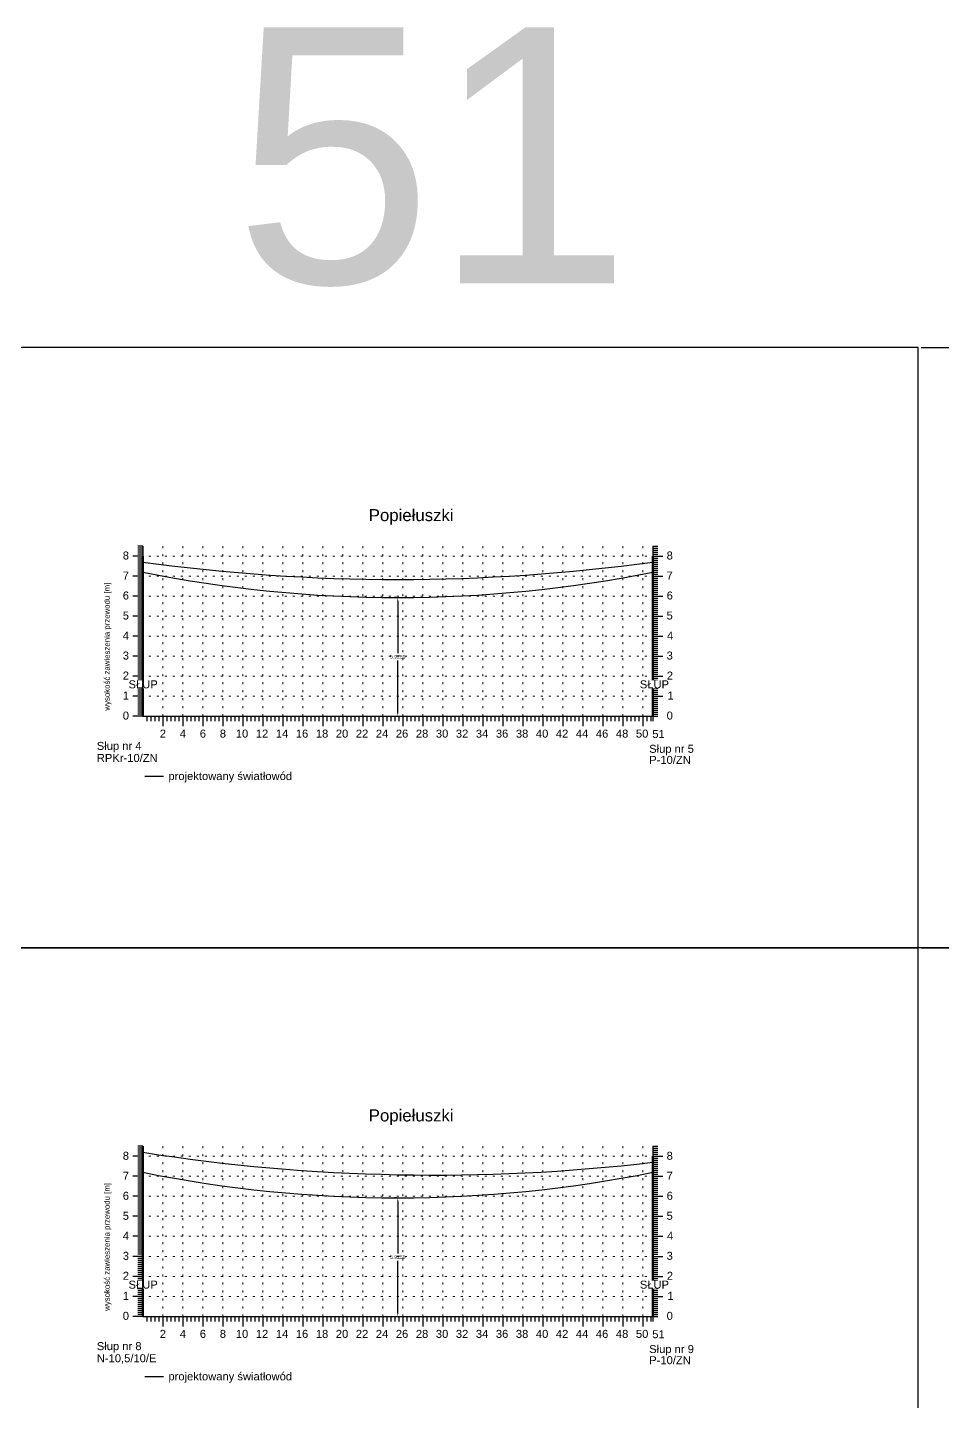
# Model space of a CAD drawing. Header units: metres. Extents: x -155 to 1812, y 681 to 886.
# Drawn here: x 1216.5 to 1262.2, y 807.8 to 876.5 of the extents above; entities that cross this region are included whole.
import ezdxf

# ---------------------------------------------------------------- set-up
doc = ezdxf.new("R2010")
doc.units = ezdxf.units.M
doc.header["$MEASUREMENT"] = 0
doc.linetypes.add('ACAD_ISO07W100', pattern=[3, 0, -3])
doc.layers.add('ramka', color=7, linetype='Continuous', plot=False)
doc.styles.get("Standard").update_dxf_attribs({"font": 'arial.ttf'})
doc.dimstyles.get("Standard").update_dxf_attribs({"dimtxt": 0.18, "dimasz": 0.18, "dimexe": 0.18, "dimexo": 0.0625, "dimgap": 0.09, "dimtad": 0, "dimtih": 1, "dimtoh": 1, "dimdec": 4, "dimzin": 0, "dimdsep": 46, "dimtxsty": 'Standard', "dimcen": 0.09, "dimadec": 0, "dimazin": 0, "dimtfac": 1, "dimtdec": 4, "dimtofl": 0, "dimtmove": 0, "dimatfit": 3, "dimfxl": 1, "dimtolj": 1, "dimtzin": 0, "dimarcsym": 0})

# ---------------------------------------------------------------- blocks, each defined once
blk = doc.blocks.new('*D290')
at = {"color": 0, "lineweight": -2}
for p, q in [((1234.927, 848.025), (1234.809, 848.025)), ((1234.989, 847.845), (1234.989, 845.245)), ((1234.989, 842.28), (1234.989, 844.881)), ((1224.902, 842.1), (1235.169, 842.1))]:
    blk.add_line(p, q, dxfattribs=at)
at = {"color": 0}
for points in [[(1235.019, 847.845), (1234.959, 847.845), (1234.989, 848.025)], [(1234.959, 842.28), (1235.019, 842.28), (1234.989, 842.1)]]:
    blk.add_solid(points, dxfattribs=at)
at = {"layer": 'Defpoints', "color": 0}
for p in [(1234.989, 848.025), (1224.839, 842.1), (1234.989, 842.1)]:
    blk.add_point(p, dxfattribs=at)
at = {"color": 0, "lineweight": 25, "insert": (1234.989, 845.063), "char_height": 0.18, "attachment_point": 5}
blk.add_mtext('\\A1;5.9250', dxfattribs=at)
blk = doc.blocks.new('*D220')
at = {"color": 0, "lineweight": -2}
for p, q in [((1234.927, 818.025), (1234.809, 818.025)), ((1234.989, 817.845), (1234.989, 815.245)), ((1234.989, 812.28), (1234.989, 814.881)), ((1224.902, 812.1), (1235.169, 812.1))]:
    blk.add_line(p, q, dxfattribs=at)
at = {"color": 0}
for points in [[(1235.019, 817.845), (1234.959, 817.845), (1234.989, 818.025)], [(1234.959, 812.28), (1235.019, 812.28), (1234.989, 812.1)]]:
    blk.add_solid(points, dxfattribs=at)
at = {"layer": 'Defpoints', "color": 0}
for p in [(1234.989, 818.025), (1224.839, 812.1), (1234.989, 812.1)]:
    blk.add_point(p, dxfattribs=at)
at = {"color": 0, "lineweight": 25, "insert": (1234.989, 815.063), "char_height": 0.18, "attachment_point": 5}
blk.add_mtext('\\A1;5.9250', dxfattribs=at)

msp = doc.modelspace()

# ---------------------------------------------------------------- linework, layer by layer
for p, q in [((1222.23913, 850.60026), (1221.98913, 850.60026)), ((1222.23913, 850.50026), (1221.98913, 850.50026)), ((1222.23913, 850.40026), (1221.98913, 850.40026)), ((1222.23913, 850.30026), (1221.98913, 850.30026)), ((1222.23913, 850.20026), (1221.98913, 850.20026)), ((1222.23913, 850.60026), (1222.23913, 842.10026)), ((1247.73913, 850.60026), (1247.73913, 842.10026)), ((1247.73913, 850.60026), (1247.98913, 850.60026)), ((1247.73913, 850.50026), (1247.98913, 850.50026)), ((1247.73913, 850.40026), (1247.98913, 850.40026)), ((1247.73913, 850.30026), (1247.98913, 850.30026)), ((1247.73913, 850.20026), (1247.98913, 850.20026)), ((1222.23913, 850.10026), (1221.73913, 850.10026)), ((1222.23913, 850.10026), (1221.73913, 850.10026)), ((1222.23913, 850.00026), (1221.98913, 850.00026)), ((1222.23913, 849.90026), (1221.98913, 849.90026)), ((1222.23913, 849.80026), (1221.98913, 849.80026)), ((1222.23913, 849.70026), (1221.98913, 849.70026)), ((1222.23913, 849.60026), (1221.98913, 849.60026)), ((1222.23913, 849.50026), (1221.98913, 849.50026)), ((1247.73913, 850.10026), (1248.23913, 850.10026)), ((1247.73913, 850.10026), (1248.23913, 850.10026)), ((1247.73913, 850.00026), (1247.98913, 850.00026)), ((1247.73913, 849.90026), (1247.98913, 849.90026)), ((1247.73913, 849.80026), (1247.98913, 849.80026)), ((1247.73913, 849.70026), (1247.98913, 849.70026)), ((1247.73913, 849.60026), (1247.98913, 849.60026)), ((1247.73913, 849.50026), (1247.98913, 849.50026)), ((1222.23913, 849.10026), (1221.73913, 849.10026)), ((1222.23913, 849.10026), (1221.73913, 849.10026)), ((1222.23913, 849.40026), (1221.98913, 849.40026)), ((1222.23913, 849.30026), (1221.98913, 849.30026)), ((1222.23913, 849.20026), (1221.98913, 849.20026)), ((1222.23913, 849.00026), (1221.98913, 849.00026)), ((1222.23913, 848.90026), (1221.98913, 848.90026)), ((1222.23913, 848.80026), (1221.98913, 848.80026)), ((1247.73913, 849.40026), (1247.98913, 849.40026)), ((1247.73913, 849.30026), (1247.98913, 849.30026)), ((1247.73913, 849.20026), (1247.98913, 849.20026)), ((1247.73913, 849.10026), (1248.23913, 849.10026)), ((1247.73913, 849.10026), (1248.23913, 849.10026)), ((1247.73913, 849.00026), (1247.98913, 849.00026)), ((1247.73913, 848.90026), (1247.98913, 848.90026)), ((1247.73913, 848.80026), (1247.98913, 848.80026)), ((1222.23913, 848.10026), (1221.73913, 848.10026)), ((1222.23913, 848.10026), (1221.73913, 848.10026)), ((1222.23913, 848.70026), (1221.98913, 848.70026)), ((1222.23913, 848.60026), (1221.98913, 848.60026)), ((1222.23913, 848.50026), (1221.98913, 848.50026)), ((1222.23913, 848.40026), (1221.98913, 848.40026)), ((1222.23913, 848.30026), (1221.98913, 848.30026)), ((1222.23913, 848.20026), (1221.98913, 848.20026)), ((1247.73913, 848.70026), (1247.98913, 848.70026)), ((1247.73913, 848.60026), (1247.98913, 848.60026)), ((1247.73913, 848.50026), (1247.98913, 848.50026)), ((1247.73913, 848.40026), (1247.98913, 848.40026)), ((1247.73913, 848.30026), (1247.98913, 848.30026)), ((1247.73913, 848.20026), (1247.98913, 848.20026)), ((1247.73913, 848.10026), (1248.23913, 848.10026)), ((1247.73913, 848.10026), (1248.23913, 848.10026)), ((1222.23913, 848.00026), (1221.98913, 848.00026)), ((1222.23913, 847.90026), (1221.98913, 847.90026)), ((1222.23913, 847.80026), (1221.98913, 847.80026)), ((1222.23913, 847.70026), (1221.98913, 847.70026)), ((1222.23913, 847.60026), (1221.98913, 847.60026)), ((1222.23913, 847.50026), (1221.98913, 847.50026)), ((1222.23913, 847.40026), (1221.98913, 847.40026)), ((1247.73913, 848.00026), (1247.98913, 848.00026)), ((1247.73913, 847.90026), (1247.98913, 847.90026)), ((1247.73913, 847.80026), (1247.98913, 847.80026)), ((1247.73913, 847.70026), (1247.98913, 847.70026)), ((1247.73913, 847.60026), (1247.98913, 847.60026)), ((1247.73913, 847.50026), (1247.98913, 847.50026)), ((1247.73913, 847.40026), (1247.98913, 847.40026)), ((1222.23913, 847.10026), (1221.73913, 847.10026)), ((1222.23913, 847.10026), (1221.73913, 847.10026)), ((1222.23913, 847.30026), (1221.98913, 847.30026)), ((1222.23913, 847.20026), (1221.98913, 847.20026)), ((1222.23913, 847.00026), (1221.98913, 847.00026)), ((1222.23913, 846.90026), (1221.98913, 846.90026)), ((1222.23913, 846.80026), (1221.98913, 846.80026)), ((1247.73913, 847.30026), (1247.98913, 847.30026)), ((1247.73913, 847.20026), (1247.98913, 847.20026)), ((1247.73913, 847.10026), (1248.23913, 847.10026)), ((1247.73913, 847.10026), (1248.23913, 847.10026)), ((1247.73913, 847.00026), (1247.98913, 847.00026)), ((1247.73913, 846.90026), (1247.98913, 846.90026)), ((1247.73913, 846.80026), (1247.98913, 846.80026)), ((1222.23913, 846.10026), (1221.73913, 846.10026)), ((1222.23913, 846.10026), (1221.73913, 846.10026)), ((1222.23913, 846.70026), (1221.98913, 846.70026)), ((1222.23913, 846.60026), (1221.98913, 846.60026)), ((1222.23913, 846.50026), (1221.98913, 846.50026)), ((1222.23913, 846.40026), (1221.98913, 846.40026)), ((1222.23913, 846.30026), (1221.98913, 846.30026)), ((1222.23913, 846.20026), (1221.98913, 846.20026)), ((1247.73913, 846.70026), (1247.98913, 846.70026)), ((1247.73913, 846.60026), (1247.98913, 846.60026)), ((1247.73913, 846.50026), (1247.98913, 846.50026)), ((1247.73913, 846.40026), (1247.98913, 846.40026)), ((1247.73913, 846.30026), (1247.98913, 846.30026)), ((1247.73913, 846.20026), (1247.98913, 846.20026)), ((1247.73913, 846.10026), (1248.23913, 846.10026)), ((1247.73913, 846.10026), (1248.23913, 846.10026)), ((1222.23913, 846.00026), (1221.98913, 846.00026)), ((1222.23913, 845.90026), (1221.98913, 845.90026)), ((1222.23913, 845.80026), (1221.98913, 845.80026)), ((1222.23913, 845.70026), (1221.98913, 845.70026)), ((1222.23913, 845.60026), (1221.98913, 845.60026)), ((1222.23913, 845.50026), (1221.98913, 845.50026)), ((1222.23913, 845.40026), (1221.98913, 845.40026)), ((1247.73913, 846.00026), (1247.98913, 846.00026)), ((1247.73913, 845.90026), (1247.98913, 845.90026)), ((1247.73913, 845.80026), (1247.98913, 845.80026)), ((1247.73913, 845.70026), (1247.98913, 845.70026)), ((1247.73913, 845.60026), (1247.98913, 845.60026)), ((1247.73913, 845.50026), (1247.98913, 845.50026)), ((1247.73913, 845.40026), (1247.98913, 845.40026)), ((1222.23913, 845.10026), (1221.73913, 845.10026)), ((1222.23913, 845.10026), (1221.73913, 845.10026)), ((1222.23913, 845.30026), (1221.98913, 845.30026)), ((1222.23913, 845.20026), (1221.98913, 845.20026)), ((1222.23913, 845.00026), (1221.98913, 845.00026)), ((1222.23913, 844.90026), (1221.98913, 844.90026)), ((1222.23913, 844.80026), (1221.98913, 844.80026)), ((1222.23913, 844.70026), (1221.98913, 844.70026)), ((1247.73913, 845.30026), (1247.98913, 845.30026)), ((1247.73913, 845.20026), (1247.98913, 845.20026)), ((1247.73913, 845.10026), (1248.23913, 845.10026)), ((1247.73913, 845.10026), (1248.23913, 845.10026)), ((1247.73913, 845.00026), (1247.98913, 845.00026)), ((1247.73913, 844.90026), (1247.98913, 844.90026)), ((1247.73913, 844.80026), (1247.98913, 844.80026)), ((1247.73913, 844.70026), (1247.98913, 844.70026)), ((1222.23913, 844.10026), (1221.73913, 844.10026)), ((1222.23913, 844.10026), (1221.73913, 844.10026)), ((1222.23913, 844.60026), (1221.98913, 844.60026)), ((1222.23913, 844.50026), (1221.98913, 844.50026)), ((1222.23913, 844.40026), (1221.98913, 844.40026)), ((1222.23913, 844.30026), (1221.98913, 844.30026)), ((1222.23913, 844.20026), (1221.98913, 844.20026)), ((1222.23913, 844.00026), (1221.98913, 844.00026)), ((1247.73913, 844.60026), (1247.98913, 844.60026)), ((1247.73913, 844.50026), (1247.98913, 844.50026)), ((1247.73913, 844.40026), (1247.98913, 844.40026)), ((1247.73913, 844.30026), (1247.98913, 844.30026)), ((1247.73913, 844.20026), (1247.98913, 844.20026)), ((1247.73913, 844.10026), (1248.23913, 844.10026)), ((1247.73913, 844.10026), (1248.23913, 844.10026)), ((1247.73913, 844.00026), (1247.98913, 844.00026)), ((1222.23913, 843.90026), (1221.98913, 843.90026)), ((1222.23913, 843.80026), (1221.98913, 843.80026)), ((1222.23913, 843.70026), (1221.98913, 843.70026)), ((1222.23913, 843.60026), (1221.98913, 843.60026)), ((1222.23913, 843.50026), (1221.98913, 843.50026)), ((1222.23913, 843.40026), (1221.98913, 843.40026)), ((1222.23913, 843.30026), (1221.98913, 843.30026)), ((1247.73913, 843.90026), (1247.98913, 843.90026)), ((1247.73913, 843.80026), (1247.98913, 843.80026)), ((1247.73913, 843.70026), (1247.98913, 843.70026)), ((1247.73913, 843.60026), (1247.98913, 843.60026)), ((1247.73913, 843.50026), (1247.98913, 843.50026)), ((1247.73913, 843.40026), (1247.98913, 843.40026)), ((1247.73913, 843.30026), (1247.98913, 843.30026)), ((1222.23913, 843.10026), (1221.73913, 843.10026)), ((1222.23913, 843.10026), (1221.73913, 843.10026)), ((1222.23913, 843.20026), (1221.98913, 843.20026)), ((1222.23913, 843.00026), (1221.98913, 843.00026)), ((1222.23913, 842.90026), (1221.98913, 842.90026)), ((1222.23913, 842.80026), (1221.98913, 842.80026)), ((1222.23913, 842.70026), (1221.98913, 842.70026)), ((1222.23913, 842.60026), (1221.98913, 842.60026)), ((1247.73913, 843.20026), (1247.98913, 843.20026)), ((1247.73913, 843.10026), (1248.23913, 843.10026)), ((1247.73913, 843.10026), (1248.23913, 843.10026)), ((1247.73913, 843.00026), (1247.98913, 843.00026)), ((1247.73913, 842.90026), (1247.98913, 842.90026)), ((1247.73913, 842.80026), (1247.98913, 842.80026)), ((1247.73913, 842.70026), (1247.98913, 842.70026)), ((1247.73913, 842.60026), (1247.98913, 842.60026)), ((1222.23913, 842.10026), (1221.73913, 842.10026)), ((1222.23913, 842.50026), (1221.98913, 842.50026)), ((1222.23913, 842.40026), (1221.98913, 842.40026)), ((1222.23913, 842.30026), (1221.98913, 842.30026)), ((1222.23913, 842.20026), (1221.98913, 842.20026)), ((1222.23913, 842.10026), (1221.98913, 842.10026)), ((1222.23913, 842.10026), (1247.73913, 842.10026)), ((1222.43913, 842.10026), (1222.43913, 841.85026)), ((1222.63913, 842.10026), (1222.63913, 841.85026)), ((1222.83913, 842.10026), (1222.83913, 841.85026)), ((1223.03913, 842.10026), (1223.03913, 841.85026)), ((1223.23913, 842.10026), (1223.23913, 841.60026)), ((1223.43913, 842.10026), (1223.43913, 841.85026)), ((1223.63913, 842.10026), (1223.63913, 841.85026)), ((1223.83913, 842.10026), (1223.83913, 841.85026)), ((1224.03913, 842.10026), (1224.03913, 841.85026)), ((1224.23913, 842.10026), (1224.23913, 841.60026)), ((1224.43913, 842.10026), (1224.43913, 841.85026)), ((1224.63913, 842.10026), (1224.63913, 841.85026)), ((1224.83913, 842.10026), (1224.83913, 841.85026)), ((1225.03913, 842.10026), (1225.03913, 841.85026)), ((1225.23913, 842.10026), (1225.23913, 841.60026)), ((1225.43913, 842.10026), (1225.43913, 841.85026)), ((1225.63913, 842.10026), (1225.63913, 841.85026)), ((1225.83913, 842.10026), (1225.83913, 841.85026)), ((1226.03913, 842.10026), (1226.03913, 841.85026)), ((1226.23913, 842.10026), (1226.23913, 841.60026)), ((1226.43913, 842.10026), (1226.43913, 841.85026)), ((1226.63913, 842.10026), (1226.63913, 841.85026)), ((1226.83913, 842.10026), (1226.83913, 841.85026)), ((1227.03913, 842.10026), (1227.03913, 841.85026)), ((1227.23913, 842.10026), (1227.23913, 841.60026)), ((1227.43913, 842.10026), (1227.43913, 841.85026)), ((1227.63913, 842.10026), (1227.63913, 841.85026)), ((1227.83913, 842.10026), (1227.83913, 841.85026)), ((1228.03913, 842.10026), (1228.03913, 841.85026)), ((1228.23913, 842.10026), (1228.23913, 841.60026)), ((1228.43913, 842.10026), (1228.43913, 841.85026)), ((1228.63913, 842.10026), (1228.63913, 841.85026)), ((1228.83913, 842.10026), (1228.83913, 841.85026)), ((1229.03913, 842.10026), (1229.03913, 841.85026)), ((1229.23913, 842.10026), (1229.23913, 841.60026)), ((1229.43913, 842.10026), (1229.43913, 841.85026)), ((1229.63913, 842.10026), (1229.63913, 841.85026)), ((1229.83913, 842.10026), (1229.83913, 841.85026)), ((1230.03913, 842.10026), (1230.03913, 841.85026)), ((1230.23913, 842.10026), (1230.23913, 841.60026)), ((1230.43913, 842.10026), (1230.43913, 841.85026)), ((1230.63913, 842.10026), (1230.63913, 841.85026)), ((1230.83913, 842.10026), (1230.83913, 841.85026)), ((1231.03913, 842.10026), (1231.03913, 841.85026)), ((1231.23913, 842.10026), (1231.23913, 841.60026)), ((1231.43913, 842.10026), (1231.43913, 841.85026)), ((1231.63913, 842.10026), (1231.63913, 841.85026)), ((1231.83913, 842.10026), (1231.83913, 841.85026)), ((1232.03913, 842.10026), (1232.03913, 841.85026)), ((1232.23913, 842.10026), (1232.23913, 841.60026)), ((1232.43913, 842.10026), (1232.43913, 841.85026)), ((1232.63913, 842.10026), (1232.63913, 841.85026)), ((1232.83913, 842.10026), (1232.83913, 841.85026)), ((1233.03913, 842.10026), (1233.03913, 841.85026)), ((1233.23913, 842.10026), (1233.23913, 841.60026)), ((1233.43913, 842.10026), (1233.43913, 841.85026)), ((1233.63913, 842.10026), (1233.63913, 841.85026)), ((1233.83913, 842.10026), (1233.83913, 841.85026)), ((1234.03913, 842.10026), (1234.03913, 841.85026)), ((1234.23913, 842.10026), (1234.23913, 841.60026)), ((1234.43913, 842.10026), (1234.43913, 841.85026)), ((1234.63913, 842.10026), (1234.63913, 841.85026)), ((1234.83913, 842.10026), (1234.83913, 841.85026)), ((1235.03913, 842.10026), (1235.03913, 841.85026)), ((1235.23913, 842.10026), (1235.23913, 841.60026)), ((1235.43913, 842.10026), (1235.43913, 841.85026)), ((1235.63913, 842.10026), (1235.63913, 841.85026)), ((1235.83913, 842.10026), (1235.83913, 841.85026)), ((1236.03913, 842.10026), (1236.03913, 841.85026)), ((1236.23913, 842.10026), (1236.23913, 841.60026)), ((1236.43913, 842.10026), (1236.43913, 841.85026)), ((1236.63913, 842.10026), (1236.63913, 841.85026)), ((1236.83913, 842.10026), (1236.83913, 841.85026)), ((1237.03913, 842.10026), (1237.03913, 841.85026)), ((1237.23913, 842.10026), (1237.23913, 841.60026)), ((1237.43913, 842.10026), (1237.43913, 841.85026)), ((1237.63913, 842.10026), (1237.63913, 841.85026)), ((1237.83913, 842.10026), (1237.83913, 841.85026)), ((1238.03913, 842.10026), (1238.03913, 841.85026)), ((1238.23913, 842.10026), (1238.23913, 841.60026)), ((1238.43913, 842.10026), (1238.43913, 841.85026)), ((1238.63913, 842.10026), (1238.63913, 841.85026)), ((1238.83913, 842.10026), (1238.83913, 841.85026)), ((1239.03913, 842.10026), (1239.03913, 841.85026)), ((1239.23913, 842.10026), (1239.23913, 841.60026)), ((1239.43913, 842.10026), (1239.43913, 841.85026)), ((1239.63913, 842.10026), (1239.63913, 841.85026)), ((1239.83913, 842.10026), (1239.83913, 841.85026)), ((1240.03913, 842.10026), (1240.03913, 841.85026)), ((1240.23913, 842.10026), (1240.23913, 841.60026)), ((1240.43913, 842.10026), (1240.43913, 841.85026)), ((1240.63913, 842.10026), (1240.63913, 841.85026)), ((1240.83913, 842.10026), (1240.83913, 841.85026)), ((1241.03913, 842.10026), (1241.03913, 841.85026)), ((1241.23913, 842.10026), (1241.23913, 841.60026)), ((1241.23913, 842.10026), (1241.23913, 841.60026)), ((1241.43913, 842.10026), (1241.43913, 841.85026)), ((1241.63913, 842.10026), (1241.63913, 841.85026)), ((1241.83913, 842.10026), (1241.83913, 841.85026)), ((1242.03913, 842.10026), (1242.03913, 841.85026)), ((1242.23913, 842.10026), (1242.23913, 841.60026)), ((1242.23913, 842.10026), (1242.23913, 841.60026)), ((1242.43913, 842.10026), (1242.43913, 841.85026)), ((1242.63913, 842.10026), (1242.63913, 841.85026)), ((1242.83913, 842.10026), (1242.83913, 841.85026)), ((1243.03913, 842.10026), (1243.03913, 841.85026)), ((1243.23913, 842.10026), (1243.23913, 841.60026)), ((1243.23913, 842.10026), (1243.23913, 841.60026)), ((1243.43913, 842.10026), (1243.43913, 841.85026)), ((1243.63913, 842.10026), (1243.63913, 841.85026)), ((1243.83913, 842.10026), (1243.83913, 841.85026)), ((1244.03913, 842.10026), (1244.03913, 841.85026)), ((1244.23913, 842.10026), (1244.23913, 841.60026)), ((1244.23913, 842.10026), (1244.23913, 841.60026)), ((1244.43913, 842.10026), (1244.43913, 841.85026)), ((1244.63913, 842.10026), (1244.63913, 841.85026)), ((1244.83913, 842.10026), (1244.83913, 841.85026)), ((1245.03913, 842.10026), (1245.03913, 841.85026)), ((1245.23913, 842.10026), (1245.23913, 841.60026)), ((1245.23913, 842.10026), (1245.23913, 841.60026)), ((1245.43913, 842.10026), (1245.43913, 841.85026)), ((1245.63913, 842.10026), (1245.63913, 841.85026)), ((1245.83913, 842.10026), (1245.83913, 841.85026)), ((1246.03913, 842.10026), (1246.03913, 841.85026)), ((1246.23913, 842.10026), (1246.23913, 841.60026)), ((1246.23913, 842.10026), (1246.23913, 841.60026)), ((1246.43913, 842.10026), (1246.43913, 841.85026)), ((1246.63913, 842.10026), (1246.63913, 841.85026)), ((1246.73913, 842.10026), (1247.23913, 842.10026)), ((1246.83913, 842.10026), (1246.83913, 841.85026)), ((1247.03913, 842.10026), (1247.03913, 841.85026)), ((1247.23913, 842.10026), (1247.23913, 841.60026)), ((1247.23913, 842.10026), (1247.23913, 841.60026)), ((1247.43913, 842.10026), (1247.43913, 841.85026)), ((1247.63913, 842.10026), (1247.63913, 841.85026)), ((1247.73913, 842.50026), (1247.98913, 842.50026)), ((1247.73913, 842.40026), (1247.98913, 842.40026)), ((1247.73913, 842.30026), (1247.98913, 842.30026)), ((1247.73913, 842.20026), (1247.98913, 842.20026)), ((1247.73913, 842.10026), (1247.98913, 842.10026)), ((1247.73913, 842.10026), (1247.73913, 841.85026)), ((1222.23913, 820.10026), (1221.73913, 820.10026)), ((1222.23913, 820.10026), (1221.73913, 820.10026)), ((1222.23913, 820.60026), (1221.98913, 820.60026)), ((1222.23913, 820.50026), (1221.98913, 820.50026)), ((1222.23913, 820.40026), (1221.98913, 820.40026)), ((1222.23913, 820.30026), (1221.98913, 820.30026)), ((1222.23913, 820.20026), (1221.98913, 820.20026)), ((1222.23913, 820.00026), (1221.98913, 820.00026)), ((1222.23913, 820.60026), (1222.23913, 812.10026)), ((1247.73913, 820.60026), (1247.73913, 812.10026)), ((1247.73913, 820.60026), (1247.98913, 820.60026)), ((1247.73913, 820.50026), (1247.98913, 820.50026)), ((1247.73913, 820.40026), (1247.98913, 820.40026)), ((1247.73913, 820.30026), (1247.98913, 820.30026)), ((1247.73913, 820.20026), (1247.98913, 820.20026)), ((1247.73913, 820.10026), (1248.23913, 820.10026)), ((1247.73913, 820.10026), (1248.23913, 820.10026)), ((1247.73913, 820.00026), (1247.98913, 820.00026)), ((1222.23913, 819.90026), (1221.98913, 819.90026)), ((1222.23913, 819.80026), (1221.98913, 819.80026)), ((1222.23913, 819.70026), (1221.98913, 819.70026)), ((1222.23913, 819.60026), (1221.98913, 819.60026)), ((1222.23913, 819.50026), (1221.98913, 819.50026)), ((1222.23913, 819.40026), (1221.98913, 819.40026)), ((1222.23913, 819.30026), (1221.98913, 819.30026)), ((1247.73913, 819.90026), (1247.98913, 819.90026)), ((1247.73913, 819.80026), (1247.98913, 819.80026)), ((1247.73913, 819.70026), (1247.98913, 819.70026)), ((1247.73913, 819.60026), (1247.98913, 819.60026)), ((1247.73913, 819.50026), (1247.98913, 819.50026)), ((1247.73913, 819.40026), (1247.98913, 819.40026)), ((1247.73913, 819.30026), (1247.98913, 819.30026)), ((1222.23913, 819.10026), (1221.73913, 819.10026)), ((1222.23913, 819.10026), (1221.73913, 819.10026)), ((1222.23913, 819.20026), (1221.98913, 819.20026)), ((1222.23913, 819.00026), (1221.98913, 819.00026)), ((1222.23913, 818.90026), (1221.98913, 818.90026)), ((1222.23913, 818.80026), (1221.98913, 818.80026)), ((1222.23913, 818.70026), (1221.98913, 818.70026)), ((1222.23913, 818.60026), (1221.98913, 818.60026)), ((1247.73913, 819.20026), (1247.98913, 819.20026)), ((1247.73913, 819.10026), (1248.23913, 819.10026)), ((1247.73913, 819.10026), (1248.23913, 819.10026)), ((1247.73913, 819.00026), (1247.98913, 819.00026)), ((1247.73913, 818.90026), (1247.98913, 818.90026)), ((1247.73913, 818.80026), (1247.98913, 818.80026)), ((1247.73913, 818.70026), (1247.98913, 818.70026)), ((1247.73913, 818.60026), (1247.98913, 818.60026)), ((1222.23913, 818.10026), (1221.73913, 818.10026)), ((1222.23913, 818.10026), (1221.73913, 818.10026)), ((1222.23913, 818.50026), (1221.98913, 818.50026)), ((1222.23913, 818.40026), (1221.98913, 818.40026)), ((1222.23913, 818.30026), (1221.98913, 818.30026)), ((1222.23913, 818.20026), (1221.98913, 818.20026)), ((1222.23913, 818.00026), (1221.98913, 818.00026)), ((1222.23913, 817.90026), (1221.98913, 817.90026)), ((1247.73913, 818.50026), (1247.98913, 818.50026)), ((1247.73913, 818.40026), (1247.98913, 818.40026)), ((1247.73913, 818.30026), (1247.98913, 818.30026)), ((1247.73913, 818.20026), (1247.98913, 818.20026)), ((1247.73913, 818.10026), (1248.23913, 818.10026)), ((1247.73913, 818.10026), (1248.23913, 818.10026)), ((1247.73913, 818.00026), (1247.98913, 818.00026)), ((1247.73913, 817.90026), (1247.98913, 817.90026)), ((1222.23913, 817.80026), (1221.98913, 817.80026)), ((1222.23913, 817.70026), (1221.98913, 817.70026)), ((1222.23913, 817.60026), (1221.98913, 817.60026)), ((1222.23913, 817.50026), (1221.98913, 817.50026)), ((1222.23913, 817.40026), (1221.98913, 817.40026)), ((1222.23913, 817.30026), (1221.98913, 817.30026)), ((1222.23913, 817.20026), (1221.98913, 817.20026)), ((1247.73913, 817.80026), (1247.98913, 817.80026)), ((1247.73913, 817.70026), (1247.98913, 817.70026)), ((1247.73913, 817.60026), (1247.98913, 817.60026)), ((1247.73913, 817.50026), (1247.98913, 817.50026)), ((1247.73913, 817.40026), (1247.98913, 817.40026)), ((1247.73913, 817.30026), (1247.98913, 817.30026)), ((1247.73913, 817.20026), (1247.98913, 817.20026)), ((1222.23913, 817.10026), (1221.73913, 817.10026)), ((1222.23913, 817.10026), (1221.73913, 817.10026)), ((1222.23913, 817.00026), (1221.98913, 817.00026)), ((1222.23913, 816.90026), (1221.98913, 816.90026)), ((1222.23913, 816.80026), (1221.98913, 816.80026)), ((1222.23913, 816.70026), (1221.98913, 816.70026)), ((1222.23913, 816.60026), (1221.98913, 816.60026)), ((1222.23913, 816.50026), (1221.98913, 816.50026)), ((1247.73913, 817.10026), (1248.23913, 817.10026)), ((1247.73913, 817.10026), (1248.23913, 817.10026)), ((1247.73913, 817.00026), (1247.98913, 817.00026)), ((1247.73913, 816.90026), (1247.98913, 816.90026)), ((1247.73913, 816.80026), (1247.98913, 816.80026)), ((1247.73913, 816.70026), (1247.98913, 816.70026)), ((1247.73913, 816.60026), (1247.98913, 816.60026)), ((1247.73913, 816.50026), (1247.98913, 816.50026)), ((1222.23913, 816.10026), (1221.73913, 816.10026)), ((1222.23913, 816.10026), (1221.73913, 816.10026)), ((1222.23913, 816.40026), (1221.98913, 816.40026)), ((1222.23913, 816.30026), (1221.98913, 816.30026)), ((1222.23913, 816.20026), (1221.98913, 816.20026)), ((1222.23913, 816.00026), (1221.98913, 816.00026)), ((1222.23913, 815.90026), (1221.98913, 815.90026)), ((1247.73913, 816.40026), (1247.98913, 816.40026)), ((1247.73913, 816.30026), (1247.98913, 816.30026)), ((1247.73913, 816.20026), (1247.98913, 816.20026)), ((1247.73913, 816.10026), (1248.23913, 816.10026)), ((1247.73913, 816.10026), (1248.23913, 816.10026)), ((1247.73913, 816.00026), (1247.98913, 816.00026)), ((1247.73913, 815.90026), (1247.98913, 815.90026)), ((1222.23913, 815.80026), (1221.98913, 815.80026)), ((1222.23913, 815.70026), (1221.98913, 815.70026)), ((1222.23913, 815.60026), (1221.98913, 815.60026)), ((1222.23913, 815.50026), (1221.98913, 815.50026)), ((1222.23913, 815.40026), (1221.98913, 815.40026)), ((1222.23913, 815.30026), (1221.98913, 815.30026)), ((1222.23913, 815.20026), (1221.98913, 815.20026)), ((1247.73913, 815.80026), (1247.98913, 815.80026)), ((1247.73913, 815.70026), (1247.98913, 815.70026)), ((1247.73913, 815.60026), (1247.98913, 815.60026)), ((1247.73913, 815.50026), (1247.98913, 815.50026)), ((1247.73913, 815.40026), (1247.98913, 815.40026)), ((1247.73913, 815.30026), (1247.98913, 815.30026)), ((1247.73913, 815.20026), (1247.98913, 815.20026)), ((1222.23913, 815.10026), (1221.73913, 815.10026)), ((1222.23913, 815.10026), (1221.73913, 815.10026)), ((1222.23913, 815.00026), (1221.98913, 815.00026)), ((1222.23913, 814.90026), (1221.98913, 814.90026)), ((1222.23913, 814.80026), (1221.98913, 814.80026)), ((1222.23913, 814.70026), (1221.98913, 814.70026)), ((1222.23913, 814.60026), (1221.98913, 814.60026)), ((1222.23913, 814.50026), (1221.98913, 814.50026)), ((1247.73913, 815.10026), (1248.23913, 815.10026)), ((1247.73913, 815.10026), (1248.23913, 815.10026)), ((1247.73913, 815.00026), (1247.98913, 815.00026)), ((1247.73913, 814.90026), (1247.98913, 814.90026)), ((1247.73913, 814.80026), (1247.98913, 814.80026)), ((1247.73913, 814.70026), (1247.98913, 814.70026)), ((1247.73913, 814.60026), (1247.98913, 814.60026)), ((1247.73913, 814.50026), (1247.98913, 814.50026)), ((1222.23913, 814.10026), (1221.73913, 814.10026)), ((1222.23913, 814.10026), (1221.73913, 814.10026)), ((1222.23913, 814.40026), (1221.98913, 814.40026)), ((1222.23913, 814.30026), (1221.98913, 814.30026)), ((1222.23913, 814.20026), (1221.98913, 814.20026)), ((1222.23913, 814.00026), (1221.98913, 814.00026)), ((1222.23913, 813.90026), (1221.98913, 813.90026)), ((1222.23913, 813.80026), (1221.98913, 813.80026)), ((1247.73913, 814.40026), (1247.98913, 814.40026)), ((1247.73913, 814.30026), (1247.98913, 814.30026)), ((1247.73913, 814.20026), (1247.98913, 814.20026)), ((1247.73913, 814.10026), (1248.23913, 814.10026)), ((1247.73913, 814.10026), (1248.23913, 814.10026)), ((1247.73913, 814.00026), (1247.98913, 814.00026)), ((1247.73913, 813.90026), (1247.98913, 813.90026)), ((1247.73913, 813.80026), (1247.98913, 813.80026)), ((1222.23913, 813.10026), (1221.73913, 813.10026)), ((1222.23913, 813.10026), (1221.73913, 813.10026)), ((1222.23913, 813.70026), (1221.98913, 813.70026)), ((1222.23913, 813.60026), (1221.98913, 813.60026)), ((1222.23913, 813.50026), (1221.98913, 813.50026)), ((1222.23913, 813.40026), (1221.98913, 813.40026)), ((1222.23913, 813.30026), (1221.98913, 813.30026)), ((1222.23913, 813.20026), (1221.98913, 813.20026)), ((1247.73913, 813.70026), (1247.98913, 813.70026)), ((1247.73913, 813.60026), (1247.98913, 813.60026)), ((1247.73913, 813.50026), (1247.98913, 813.50026)), ((1247.73913, 813.40026), (1247.98913, 813.40026)), ((1247.73913, 813.30026), (1247.98913, 813.30026)), ((1247.73913, 813.20026), (1247.98913, 813.20026)), ((1247.73913, 813.10026), (1248.23913, 813.10026)), ((1247.73913, 813.10026), (1248.23913, 813.10026)), ((1222.23913, 813.00026), (1221.98913, 813.00026)), ((1222.23913, 812.90026), (1221.98913, 812.90026)), ((1222.23913, 812.80026), (1221.98913, 812.80026)), ((1222.23913, 812.70026), (1221.98913, 812.70026)), ((1222.23913, 812.60026), (1221.98913, 812.60026)), ((1222.23913, 812.50026), (1221.98913, 812.50026)), ((1222.23913, 812.40026), (1221.98913, 812.40026)), ((1247.73913, 813.00026), (1247.98913, 813.00026)), ((1247.73913, 812.90026), (1247.98913, 812.90026)), ((1247.73913, 812.80026), (1247.98913, 812.80026)), ((1247.73913, 812.70026), (1247.98913, 812.70026)), ((1247.73913, 812.60026), (1247.98913, 812.60026)), ((1247.73913, 812.50026), (1247.98913, 812.50026)), ((1247.73913, 812.40026), (1247.98913, 812.40026)), ((1222.23913, 812.10026), (1221.73913, 812.10026)), ((1222.23913, 812.30026), (1221.98913, 812.30026)), ((1222.23913, 812.20026), (1221.98913, 812.20026)), ((1222.23913, 812.10026), (1221.98913, 812.10026)), ((1222.23913, 812.10026), (1247.73913, 812.10026)), ((1222.43913, 812.10026), (1222.43913, 811.85026)), ((1222.63913, 812.10026), (1222.63913, 811.85026)), ((1222.83913, 812.10026), (1222.83913, 811.85026)), ((1223.03913, 812.10026), (1223.03913, 811.85026)), ((1223.23913, 812.10026), (1223.23913, 811.60026)), ((1223.43913, 812.10026), (1223.43913, 811.85026)), ((1223.63913, 812.10026), (1223.63913, 811.85026)), ((1223.83913, 812.10026), (1223.83913, 811.85026)), ((1224.03913, 812.10026), (1224.03913, 811.85026)), ((1224.23913, 812.10026), (1224.23913, 811.60026)), ((1224.43913, 812.10026), (1224.43913, 811.85026)), ((1224.63913, 812.10026), (1224.63913, 811.85026)), ((1224.83913, 812.10026), (1224.83913, 811.85026)), ((1225.03913, 812.10026), (1225.03913, 811.85026)), ((1225.23913, 812.10026), (1225.23913, 811.60026)), ((1225.43913, 812.10026), (1225.43913, 811.85026)), ((1225.63913, 812.10026), (1225.63913, 811.85026)), ((1225.83913, 812.10026), (1225.83913, 811.85026)), ((1226.03913, 812.10026), (1226.03913, 811.85026)), ((1226.23913, 812.10026), (1226.23913, 811.60026)), ((1226.43913, 812.10026), (1226.43913, 811.85026)), ((1226.63913, 812.10026), (1226.63913, 811.85026)), ((1226.83913, 812.10026), (1226.83913, 811.85026)), ((1227.03913, 812.10026), (1227.03913, 811.85026)), ((1227.23913, 812.10026), (1227.23913, 811.60026)), ((1227.43913, 812.10026), (1227.43913, 811.85026)), ((1227.63913, 812.10026), (1227.63913, 811.85026)), ((1227.83913, 812.10026), (1227.83913, 811.85026)), ((1228.03913, 812.10026), (1228.03913, 811.85026)), ((1228.23913, 812.10026), (1228.23913, 811.60026)), ((1228.43913, 812.10026), (1228.43913, 811.85026)), ((1228.63913, 812.10026), (1228.63913, 811.85026)), ((1228.83913, 812.10026), (1228.83913, 811.85026)), ((1229.03913, 812.10026), (1229.03913, 811.85026)), ((1229.23913, 812.10026), (1229.23913, 811.60026)), ((1229.43913, 812.10026), (1229.43913, 811.85026)), ((1229.63913, 812.10026), (1229.63913, 811.85026)), ((1229.83913, 812.10026), (1229.83913, 811.85026)), ((1230.03913, 812.10026), (1230.03913, 811.85026)), ((1230.23913, 812.10026), (1230.23913, 811.60026)), ((1230.43913, 812.10026), (1230.43913, 811.85026)), ((1230.63913, 812.10026), (1230.63913, 811.85026)), ((1230.83913, 812.10026), (1230.83913, 811.85026)), ((1231.03913, 812.10026), (1231.03913, 811.85026)), ((1231.23913, 812.10026), (1231.23913, 811.60026)), ((1231.43913, 812.10026), (1231.43913, 811.85026)), ((1231.63913, 812.10026), (1231.63913, 811.85026)), ((1231.83913, 812.10026), (1231.83913, 811.85026)), ((1232.03913, 812.10026), (1232.03913, 811.85026)), ((1232.23913, 812.10026), (1232.23913, 811.60026)), ((1232.43913, 812.10026), (1232.43913, 811.85026)), ((1232.63913, 812.10026), (1232.63913, 811.85026)), ((1232.83913, 812.10026), (1232.83913, 811.85026)), ((1233.03913, 812.10026), (1233.03913, 811.85026)), ((1233.23913, 812.10026), (1233.23913, 811.60026)), ((1233.43913, 812.10026), (1233.43913, 811.85026)), ((1233.63913, 812.10026), (1233.63913, 811.85026)), ((1233.83913, 812.10026), (1233.83913, 811.85026)), ((1234.03913, 812.10026), (1234.03913, 811.85026)), ((1234.23913, 812.10026), (1234.23913, 811.60026)), ((1234.43913, 812.10026), (1234.43913, 811.85026)), ((1234.63913, 812.10026), (1234.63913, 811.85026)), ((1234.83913, 812.10026), (1234.83913, 811.85026)), ((1235.03913, 812.10026), (1235.03913, 811.85026)), ((1235.23913, 812.10026), (1235.23913, 811.60026)), ((1235.43913, 812.10026), (1235.43913, 811.85026)), ((1235.63913, 812.10026), (1235.63913, 811.85026)), ((1235.83913, 812.10026), (1235.83913, 811.85026)), ((1236.03913, 812.10026), (1236.03913, 811.85026)), ((1236.23913, 812.10026), (1236.23913, 811.60026)), ((1236.43913, 812.10026), (1236.43913, 811.85026)), ((1236.63913, 812.10026), (1236.63913, 811.85026)), ((1236.83913, 812.10026), (1236.83913, 811.85026)), ((1237.03913, 812.10026), (1237.03913, 811.85026)), ((1237.23913, 812.10026), (1237.23913, 811.60026)), ((1237.43913, 812.10026), (1237.43913, 811.85026)), ((1237.63913, 812.10026), (1237.63913, 811.85026)), ((1237.83913, 812.10026), (1237.83913, 811.85026)), ((1238.03913, 812.10026), (1238.03913, 811.85026)), ((1238.23913, 812.10026), (1238.23913, 811.60026)), ((1238.43913, 812.10026), (1238.43913, 811.85026)), ((1238.63913, 812.10026), (1238.63913, 811.85026)), ((1238.83913, 812.10026), (1238.83913, 811.85026)), ((1239.03913, 812.10026), (1239.03913, 811.85026)), ((1239.23913, 812.10026), (1239.23913, 811.60026)), ((1239.43913, 812.10026), (1239.43913, 811.85026)), ((1239.63913, 812.10026), (1239.63913, 811.85026)), ((1239.83913, 812.10026), (1239.83913, 811.85026)), ((1240.03913, 812.10026), (1240.03913, 811.85026)), ((1240.23913, 812.10026), (1240.23913, 811.60026)), ((1240.43913, 812.10026), (1240.43913, 811.85026)), ((1240.63913, 812.10026), (1240.63913, 811.85026)), ((1240.83913, 812.10026), (1240.83913, 811.85026)), ((1241.03913, 812.10026), (1241.03913, 811.85026)), ((1241.23913, 812.10026), (1241.23913, 811.60026)), ((1241.23913, 812.10026), (1241.23913, 811.60026)), ((1241.43913, 812.10026), (1241.43913, 811.85026)), ((1241.63913, 812.10026), (1241.63913, 811.85026)), ((1241.83913, 812.10026), (1241.83913, 811.85026)), ((1242.03913, 812.10026), (1242.03913, 811.85026)), ((1242.23913, 812.10026), (1242.23913, 811.60026)), ((1242.23913, 812.10026), (1242.23913, 811.60026)), ((1242.43913, 812.10026), (1242.43913, 811.85026)), ((1242.63913, 812.10026), (1242.63913, 811.85026)), ((1242.83913, 812.10026), (1242.83913, 811.85026)), ((1243.03913, 812.10026), (1243.03913, 811.85026)), ((1243.23913, 812.10026), (1243.23913, 811.60026)), ((1243.23913, 812.10026), (1243.23913, 811.60026)), ((1243.43913, 812.10026), (1243.43913, 811.85026)), ((1243.63913, 812.10026), (1243.63913, 811.85026)), ((1243.83913, 812.10026), (1243.83913, 811.85026)), ((1244.03913, 812.10026), (1244.03913, 811.85026)), ((1244.23913, 812.10026), (1244.23913, 811.60026)), ((1244.23913, 812.10026), (1244.23913, 811.60026)), ((1244.43913, 812.10026), (1244.43913, 811.85026)), ((1244.63913, 812.10026), (1244.63913, 811.85026)), ((1244.83913, 812.10026), (1244.83913, 811.85026)), ((1245.03913, 812.10026), (1245.03913, 811.85026)), ((1245.23913, 812.10026), (1245.23913, 811.60026)), ((1245.23913, 812.10026), (1245.23913, 811.60026)), ((1245.43913, 812.10026), (1245.43913, 811.85026)), ((1245.63913, 812.10026), (1245.63913, 811.85026)), ((1245.83913, 812.10026), (1245.83913, 811.85026)), ((1246.03913, 812.10026), (1246.03913, 811.85026)), ((1246.23913, 812.10026), (1246.23913, 811.60026)), ((1246.23913, 812.10026), (1246.23913, 811.60026)), ((1246.43913, 812.10026), (1246.43913, 811.85026)), ((1246.63913, 812.10026), (1246.63913, 811.85026)), ((1246.73913, 812.10026), (1247.23913, 812.10026)), ((1246.83913, 812.10026), (1246.83913, 811.85026)), ((1247.03913, 812.10026), (1247.03913, 811.85026)), ((1247.23913, 812.10026), (1247.23913, 811.60026)), ((1247.23913, 812.10026), (1247.23913, 811.60026)), ((1247.43913, 812.10026), (1247.43913, 811.85026)), ((1247.63913, 812.10026), (1247.63913, 811.85026)), ((1247.73913, 812.30026), (1247.98913, 812.30026)), ((1247.73913, 812.20026), (1247.98913, 812.20026)), ((1247.73913, 812.10026), (1247.98913, 812.10026)), ((1247.73913, 812.10026), (1247.73913, 811.85026))]:
    msp.add_line(p, q)
at = {"linetype": 'ACAD_ISO07W100', "lineweight": 15, "ltscale": 0.1}
for p, q in [((1223.23913, 842.10026), (1223.23913, 850.60026)), ((1224.23913, 842.10026), (1224.23913, 850.60026)), ((1225.23913, 842.10026), (1225.23913, 850.60026)), ((1226.23913, 842.10026), (1226.23913, 850.60026)), ((1227.23913, 842.10026), (1227.23913, 850.60026)), ((1228.23913, 842.10026), (1228.23913, 850.60026)), ((1229.23913, 842.10026), (1229.23913, 850.60026)), ((1230.23913, 842.10026), (1230.23913, 850.60026)), ((1231.23913, 842.10026), (1231.23913, 850.60026)), ((1232.23913, 842.10026), (1232.23913, 850.60026)), ((1233.23913, 842.10026), (1233.23913, 850.60026)), ((1234.23913, 842.10026), (1234.23913, 850.60026)), ((1235.23913, 842.10026), (1235.23913, 850.60026)), ((1236.23913, 842.10026), (1236.23913, 850.60026)), ((1237.23913, 842.10026), (1237.23913, 850.60026)), ((1238.23913, 842.10026), (1238.23913, 850.60026)), ((1239.23913, 842.10026), (1239.23913, 850.60026)), ((1240.23913, 842.10026), (1240.23913, 850.60026)), ((1241.23913, 842.10026), (1241.23913, 850.60026)), ((1242.23913, 842.10026), (1242.23913, 850.60026)), ((1243.23913, 842.10026), (1243.23913, 850.60026)), ((1244.23913, 842.10026), (1244.23913, 850.60026)), ((1245.23913, 842.10026), (1245.23913, 850.60026)), ((1246.23913, 842.10026), (1246.23913, 850.60026)), ((1247.23913, 842.10026), (1247.23913, 850.60026)), ((1247.73913, 842.10026), (1247.73913, 850.60026)), ((1221.73913, 850.10026), (1248.23913, 850.10026)), ((1221.73913, 849.10026), (1248.23913, 849.10026)), ((1221.73913, 848.10026), (1248.23913, 848.10026)), ((1221.73913, 847.10026), (1248.23913, 847.10026)), ((1221.73913, 846.10026), (1248.23913, 846.10026)), ((1221.73913, 845.10026), (1248.23913, 845.10026)), ((1221.73913, 844.10026), (1248.23913, 844.10026)), ((1221.73913, 843.10026), (1248.23913, 843.10026)), ((1221.73913, 820.10026), (1248.23913, 820.10026)), ((1223.23913, 812.10026), (1223.23913, 820.60026)), ((1224.23913, 812.10026), (1224.23913, 820.60026)), ((1225.23913, 812.10026), (1225.23913, 820.60026)), ((1226.23913, 812.10026), (1226.23913, 820.60026)), ((1227.23913, 812.10026), (1227.23913, 820.60026)), ((1228.23913, 812.10026), (1228.23913, 820.60026)), ((1229.23913, 812.10026), (1229.23913, 820.60026)), ((1230.23913, 812.10026), (1230.23913, 820.60026)), ((1231.23913, 812.10026), (1231.23913, 820.60026)), ((1232.23913, 812.10026), (1232.23913, 820.60026)), ((1233.23913, 812.10026), (1233.23913, 820.60026)), ((1234.23913, 812.10026), (1234.23913, 820.60026)), ((1235.23913, 812.10026), (1235.23913, 820.60026)), ((1236.23913, 812.10026), (1236.23913, 820.60026)), ((1237.23913, 812.10026), (1237.23913, 820.60026)), ((1238.23913, 812.10026), (1238.23913, 820.60026)), ((1239.23913, 812.10026), (1239.23913, 820.60026)), ((1240.23913, 812.10026), (1240.23913, 820.60026)), ((1241.23913, 812.10026), (1241.23913, 820.60026)), ((1242.23913, 812.10026), (1242.23913, 820.60026)), ((1243.23913, 812.10026), (1243.23913, 820.60026)), ((1244.23913, 812.10026), (1244.23913, 820.60026)), ((1245.23913, 812.10026), (1245.23913, 820.60026)), ((1246.23913, 812.10026), (1246.23913, 820.60026)), ((1247.23913, 812.10026), (1247.23913, 820.60026)), ((1247.73913, 812.10026), (1247.73913, 820.60026)), ((1221.73913, 819.10026), (1248.23913, 819.10026)), ((1221.73913, 818.10026), (1248.23913, 818.10026)), ((1221.73913, 817.10026), (1248.23913, 817.10026)), ((1221.73913, 816.10026), (1248.23913, 816.10026)), ((1221.73913, 815.10026), (1248.23913, 815.10026)), ((1221.73913, 814.10026), (1248.23913, 814.10026)), ((1221.73913, 813.10026), (1248.23913, 813.10026))]:
    msp.add_line(p, q, dxfattribs=at)
at = {"lineweight": 100}
for p, q in [((1222.23913, 850.10026), (1222.23913, 842.10026)), ((1247.73913, 850.10026), (1247.73913, 842.10026)), ((1222.23913, 820.60026), (1222.23913, 812.10026)), ((1247.73913, 820.10026), (1247.73913, 812.10026))]:
    msp.add_line(p, q, dxfattribs=at)
at = {"color": 3, "lineweight": 25}
for p, q in [((1222.34468, 839.09293), (1223.27526, 839.09293)), ((1222.34468, 809.09293), (1223.27526, 809.09293))]:
    msp.add_line(p, q, dxfattribs=at)
at = {"lineweight": 25}
for points in [[(1261.00621, 860.52182), (1212.66867, 860.52182), (1212.66867, 830.52182), (1261.00621, 830.52182), (1261.00621, 860.52182)], [(1261.15677, 860.52182), (1297.62027, 860.52182), (1297.62027, 830.52182), (1261.00621, 830.52182), (1261.00621, 860.52182)], [(1246.23913, 842.10026), (1246.73913, 842.10026)], [(1261.00621, 830.52182), (1212.66867, 830.52182), (1212.66867, 800.52182), (1261.00621, 800.52182), (1261.00621, 830.52182)], [(1261.15677, 830.52182), (1297.62027, 830.52182), (1297.62027, 800.52182), (1261.00621, 800.52182), (1261.00621, 830.52182)], [(1246.23913, 812.10026), (1246.73913, 812.10026)]]:
    msp.add_lwpolyline(points, dxfattribs=at)
at = {"lineweight": 30}
for centre, radius, start, end in [((1234.98913, 942.79198), 93.86172, 262.192913, 277.807087), ((1236.8132, 913.0779), 93.91536, 261.0725876, 276.680807)]:
    msp.add_arc(centre, radius, start, end, dxfattribs=at)
at = {"color": 3, "lineweight": 30}
for centre in [(1234.98913, 912.41276), (1234.98913, 882.41276)]:
    msp.add_arc(centre, 64.3875, 258.5788137, 281.4211863, dxfattribs=at)
at = {"layer": 'ramka'}
for p, q in [((1222.23913, 842.10026), (1235.23913, 842.10026)), ((1222.23913, 812.10026), (1235.23913, 812.10026))]:
    msp.add_line(p, q, dxfattribs=at)

# ---------------------------------------------------------------- texts
at = {"lineweight": 25}
msp.add_text('51', height=12.782133, dxfattribs=at).set_placement((1226.80706, 863.73292))
for s, p in [('8', (1221.24187, 849.92617)), ('8', (1248.42752, 849.92617)), ('7', (1221.24187, 848.92617)), ('7', (1248.42451, 848.92617)), ('6', (1221.24187, 847.92617)), ('6', (1248.43024, 847.92617)), ('5', (1221.24187, 846.92617)), ('5', (1248.42479, 846.92617)), ('4', (1221.24187, 845.92617)), ('4', (1248.44552, 845.92617)), ('3', (1221.24187, 844.92617)), ('3', (1248.42752, 844.92617)), ('2', (1221.24187, 843.92617)), ('2', (1248.4387, 843.92617)), ('1', (1221.24187, 842.92617)), ('1', (1248.46735, 842.92617)), ('0', (1221.24187, 841.92617)), ('0', (1248.42915, 841.92617)), ('2', (1223.09231, 841.02458)), ('4', (1224.09231, 841.02458)), ('6', (1225.09231, 841.02458)), ('8', (1226.09231, 841.02458)), ('10', (1226.89231, 841.02458)), ('12', (1227.89231, 841.02458)), ('14', (1228.89231, 841.02458)), ('16', (1229.89231, 841.02458)), ('18', (1230.89231, 841.02458)), ('20', (1231.89231, 841.02458)), ('22', (1232.89231, 841.02458)), ('24', (1233.89231, 841.02458)), ('26', (1234.89231, 841.02458)), ('28', (1235.89231, 841.02458)), ('30', (1236.89231, 841.02458)), ('32', (1237.89231, 841.02458)), ('34', (1238.89231, 841.02458)), ('36', (1239.89231, 841.02458)), ('38', (1240.89231, 841.02458)), ('40', (1241.89231, 841.02458)), ('42', (1242.89231, 841.02458)), ('44', (1243.89231, 841.02458)), ('46', (1244.89231, 841.02458)), ('48', (1245.89231, 841.02458)), ('50', (1246.89231, 841.02458)), ('51', (1247.71004, 841.00635)), ('Słup nr 4', (1219.94388, 840.41171)), ('Słup nr 5', (1247.55553, 840.2656)), ('RPKr-10/ZN', (1219.94388, 839.80683)), ('P-10/ZN', (1247.55715, 839.71065)), ('projektowany światłowód', (1223.52402, 838.90316)), ('8', (1221.24187, 819.92617)), ('8', (1248.42752, 819.92617)), ('7', (1221.24187, 818.92617)), ('7', (1248.42451, 818.92617)), ('6', (1221.24187, 817.92617)), ('6', (1248.43024, 817.92617)), ('5', (1221.24187, 816.92617)), ('5', (1248.42479, 816.92617)), ('4', (1221.24187, 815.92617)), ('4', (1248.44552, 815.92617)), ('3', (1221.24187, 814.92617)), ('3', (1248.42752, 814.92617)), ('2', (1221.24187, 813.92617)), ('2', (1248.4387, 813.92617)), ('1', (1221.24187, 812.92617)), ('1', (1248.46735, 812.92617)), ('0', (1221.24187, 811.92617)), ('0', (1248.42915, 811.92617)), ('2', (1223.09231, 811.02458)), ('4', (1224.09231, 811.02458)), ('6', (1225.09231, 811.02458)), ('8', (1226.09231, 811.02458)), ('10', (1226.89231, 811.02458)), ('12', (1227.89231, 811.02458)), ('14', (1228.89231, 811.02458)), ('16', (1229.89231, 811.02458)), ('18', (1230.89231, 811.02458)), ('20', (1231.89231, 811.02458)), ('22', (1232.89231, 811.02458)), ('24', (1233.89231, 811.02458)), ('26', (1234.89231, 811.02458)), ('28', (1235.89231, 811.02458)), ('30', (1236.89231, 811.02458)), ('32', (1237.89231, 811.02458)), ('34', (1238.89231, 811.02458)), ('36', (1239.89231, 811.02458)), ('38', (1240.89231, 811.02458)), ('40', (1241.89231, 811.02458)), ('42', (1242.89231, 811.02458)), ('44', (1243.89231, 811.02458)), ('46', (1244.89231, 811.02458)), ('48', (1245.89231, 811.02458)), ('50', (1246.89231, 811.02458)), ('51', (1247.71004, 811.00635)), ('Słup nr 8', (1219.94388, 810.41171)), ('Słup nr 9', (1247.55553, 810.2656)), ('N-10,5/10/E', (1219.94388, 809.80683)), ('P-10/ZN', (1247.55715, 809.71065)), ('projektowany światłowód', (1223.52402, 808.90316))]:
    msp.add_text(s, height=0.4).set_placement(p)
at = {"lineweight": 25, "char_height": 0.6, "width": 9.5967258, "attachment_point": 5}
for insert in [(1235.65867, 852.05232), (1235.65867, 822.05232)]:
    msp.add_mtext('Popiełuszki', dxfattribs=dict(at, insert=insert))

# ---------------------------------------------------------------- dimensions: what is measured, and where the dimension line sits
at = {"lineweight": 25}
for base, p1, p2, picture, middle in [((1234.98913, 842.10026), (1234.98913, 848.02526), (1224.83913, 842.10026), '*D290', (1234.98913, 845.06276)), ((1234.98913, 812.10026), (1234.98913, 818.02526), (1224.83913, 812.10026), '*D220', (1234.98913, 815.06276))]:
    dim = msp.add_linear_dim(base=base, p1=p1, p2=p2, angle=90, dimstyle='Standard', dxfattribs=at)
    dim.commit()
    dim.dimension.update_dxf_attribs({"geometry": picture, "text_midpoint": middle})

# ---------------------------------------------------------------- next in the draw order: texts
at = {"lineweight": 18, "char_height": 0.28, "attachment_point": 1, "rotation": 90, "bg_fill": 3, "box_fill_scale": 1, "bg_fill_color": 256, "bg_fill_transparency": 0}
for insert in [(1220.31316, 842.37521), (1220.31316, 812.37521)]:
    msp.add_mtext_dynamic_manual_height_columns('wysokość zawieszenia przewodu [m]', width=9.2804774, gutter_width=2, heights=[-0.36385], dxfattribs=dict(at, insert=insert))
at = {"lineweight": 18, "char_height": 0.4, "attachment_point": 1, "bg_fill": 3, "box_fill_scale": 1, "bg_fill_color": 256, "bg_fill_transparency": 0}
for insert in [(1221.53102, 843.88646), (1247.0882, 843.88646), (1221.53102, 813.88646), (1247.0882, 813.88646)]:
    msp.add_mtext_dynamic_manual_height_columns('SŁUP', width=1.5368437, gutter_width=2, heights=[-0.41364], dxfattribs=dict(at, insert=insert))

# ---------------------------------------------------------------- next in the draw order: linework, layer by layer
at = {"layer": 'ramka'}
for p, q in [((1222.23913, 842.10026), (1222.23913, 849.42026)), ((1222.23913, 812.10026), (1222.23913, 819.42026))]:
    msp.add_line(p, q, dxfattribs=at)

doc.saveas('drawing.dxf')
